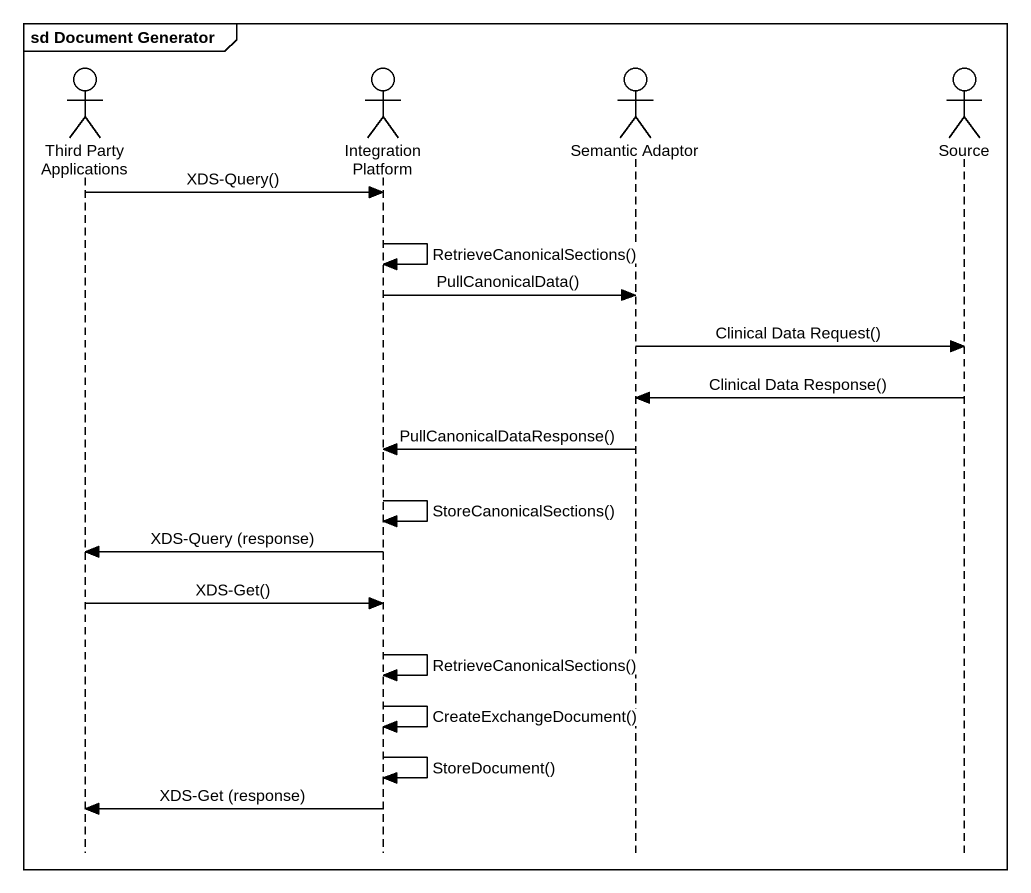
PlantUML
@startuml
mainframe sd Document Generator
hide footbox
actor "Third Party Applications" as Third_Party_Applications
actor "Integration Platform" as Integration_Platform
actor "Semantic Adaptor" as Semantic_Adaptor
actor Source

Third_Party_Applications -> Integration_Platform : XDS-Query()
Integration_Platform -> Integration_Platform : RetrieveCanonicalSections()
Integration_Platform -> Semantic_Adaptor : PullCanonicalData()
Semantic_Adaptor -> Source : Clinical Data Request()
Source -> Semantic_Adaptor : Clinical Data Response()
Semantic_Adaptor -> Integration_Platform : PullCanonicalDataResponse()
Integration_Platform -> Integration_Platform : StoreCanonicalSections()
Integration_Platform -> Third_Party_Applications : XDS-Query (response)
Third_Party_Applications -> Integration_Platform : XDS-Get()
Integration_Platform -> Integration_Platform : RetrieveCanonicalSections()
Integration_Platform -> Integration_Platform : CreateExchangeDocument()
Integration_Platform -> Integration_Platform : StoreDocument()
Integration_Platform -> Third_Party_Applications : XDS-Get (response)
@enduml
